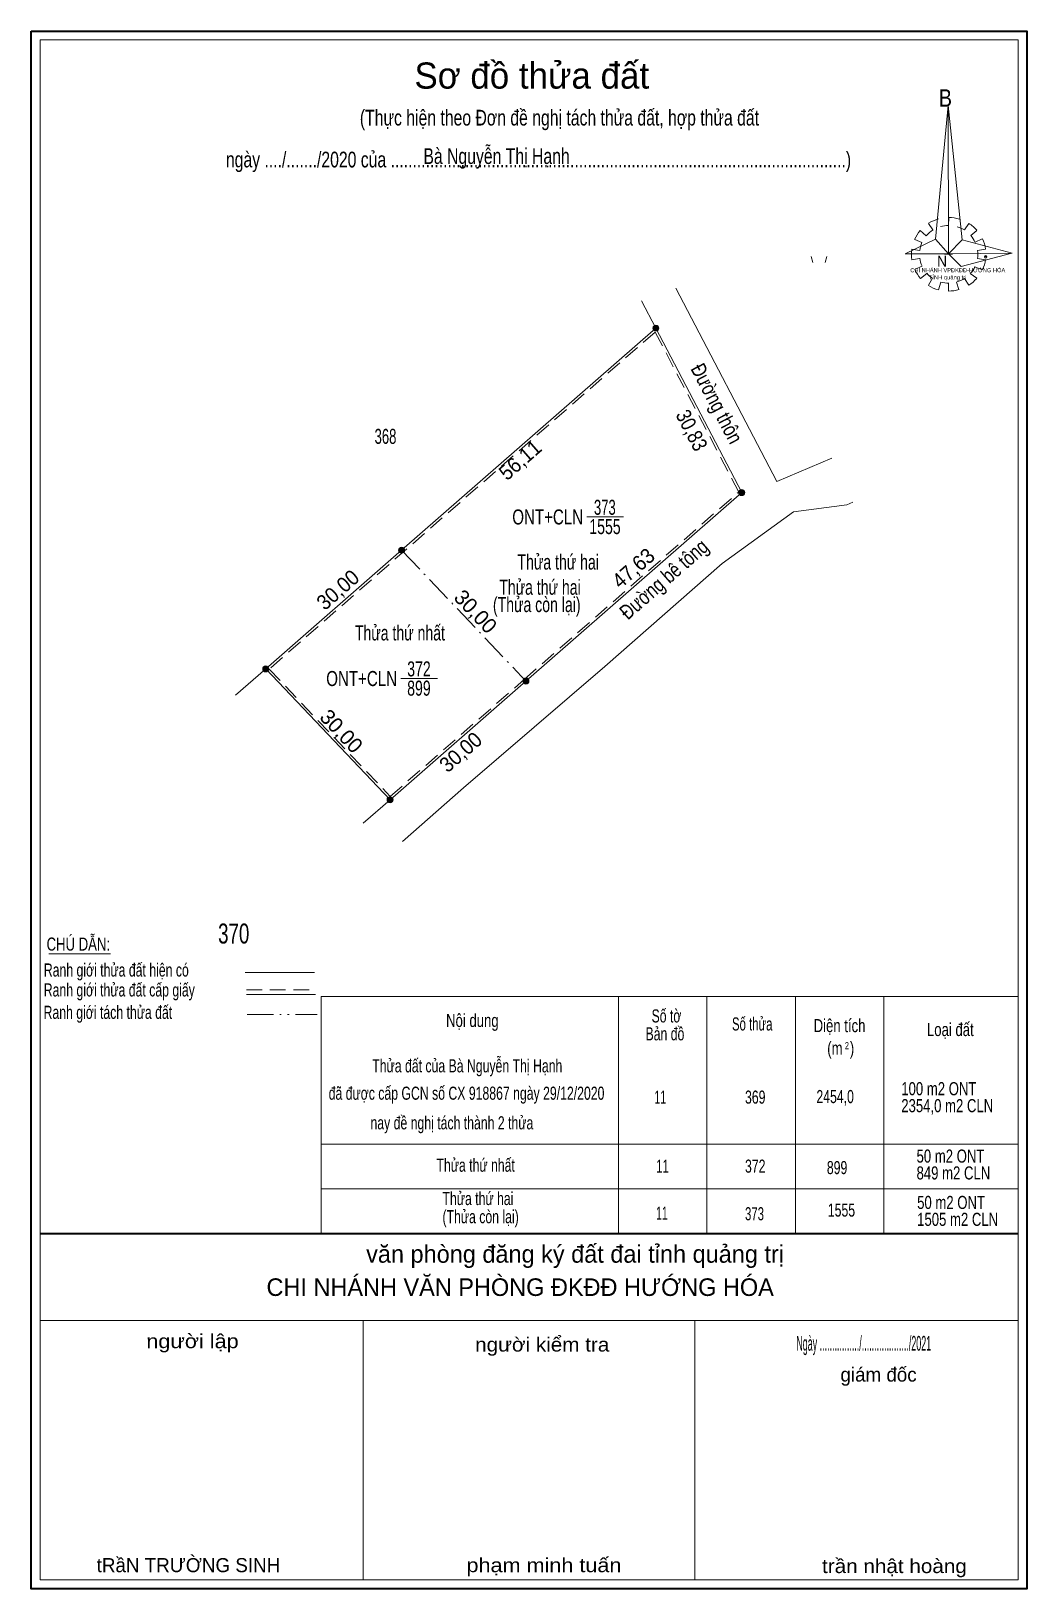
# Model space of a CAD drawing. Header units: metres. Extents: x 548785 to 548951, y 1842185 to 1842443.
import ezdxf
from ezdxf.enums import TextEntityAlignment as Align

# ---------------------------------------------------------------- set-up
doc = ezdxf.new("R2010")
doc.units = ezdxf.units.M
doc.header["$LTSCALE"] = 0.87
doc.header["$PDMODE"] = 32
doc.header["$PDSIZE"] = 0.435
for name, pattern in [('DASH_DOUBLE_DOT', [9.2, 5, -1.2, 0.3, -1.2, 0.3, -1.2]), ('DOT_DASHED', [7.7, 5, -1.2, 0.3, -1.2]), ('MEDIUM_DASHED', [4.5, 3, -1.5])]:
    doc.linetypes.add(name, pattern=pattern)
for name, color, linetype, lineweight in [('1', 7, 'Continuous', 13), ('10', 7, 'Continuous', 13), ('13', 7, 'Continuous', 13), ('2', 7, 'Continuous', 13)]:
    doc.layers.add(name, color=color, linetype=linetype, lineweight=lineweight)
doc.layers.add('4', color=7, linetype='Continuous')

msp = doc.modelspace()

# ---------------------------------------------------------------- hatches: boundary and pattern name
at = {"layer": '10'}
for points in [[(548889.67, 1842394.14, 1), (548888.67, 1842394.14, 1)], [(548889.67, 1842394.14, 1), (548888.67, 1842394.14, 1)], [(548889.67, 1842394.14, 1), (548888.67, 1842394.14, 1)], [(548903.95, 1842366.82, 1), (548902.95, 1842366.82, 1)], [(548847.4, 1842357.24, 1), (548846.4, 1842357.24, 1)], [(548824.8, 1842337.51, 1), (548823.8, 1842337.51, 1)], [(548824.8, 1842337.51, 1), (548823.8, 1842337.51, 1)], [(548824.8, 1842337.51, 1), (548823.8, 1842337.51, 1)], [(548868.07, 1842335.5, 1), (548867.07, 1842335.5, 1)], [(548845.47, 1842315.77, 1), (548844.47, 1842315.77, 1)], [(548845.47, 1842315.77, 1), (548844.47, 1842315.77, 1)], [(548845.47, 1842315.77, 1), (548844.47, 1842315.77, 1)]]:
    msp.add_hatch(color=256, dxfattribs=at).paths.add_polyline_path(points)

# ---------------------------------------------------------------- linework, layer by layer
at = {"layer": '1'}
for p, q in [((548886.79, 1842398.69), (548889.17, 1842394.14)), ((548892.46, 1842400.81), (548909.26, 1842368.66)), ((548909.26, 1842368.66), (548918.43, 1842372.52)), ((548819.3, 1842333.15), (548824.3, 1842337.51)), ((548840.49, 1842311.86), (548844.97, 1842315.77)), ((548847.04, 1842308.86), (548857.17, 1842317.74))]:
    msp.add_line(p, q, dxfattribs=at)
at = {"layer": '1', "linetype": 'MEDIUM_DASHED'}
msp.add_lwpolyline([(548902.95, 1842366.91), (548889.05, 1842393.5), (548824.88, 1842337.48), (548845, 1842316.32), (548867.31, 1842335.8)], close=True, dxfattribs=at)
at = {"layer": '1'}
for points in [[(548912.04, 1842363.61), (548920.92, 1842364.78), (548921.93, 1842365.23)], [(548857.17, 1842317.74), (548880.69, 1842337.92), (548900.21, 1842355.03), (548912.04, 1842363.61)]]:
    msp.add_lwpolyline(points, dxfattribs=at)
at = {"layer": '10', "linetype": 'DOT_DASHED'}
msp.add_line((548846.9, 1842357.24), (548867.57, 1842335.5), dxfattribs=at)
at = {"layer": '10'}
msp.add_lwpolyline([(548903.45, 1842366.82), (548889.17, 1842394.14), (548846.9, 1842357.24), (548824.3, 1842337.51), (548844.97, 1842315.77), (548867.57, 1842335.5)], close=True, dxfattribs=at)
for centre in [(548889.17, 1842394.14), (548889.17, 1842394.14), (548889.17, 1842394.14), (548903.45, 1842366.82), (548846.9, 1842357.24), (548824.3, 1842337.51), (548824.3, 1842337.51), (548824.3, 1842337.51), (548867.57, 1842335.5), (548844.97, 1842315.77), (548844.97, 1842315.77), (548844.97, 1842315.77)]:
    msp.add_circle(centre, 0.5, dxfattribs=at)
at = {"layer": '13'}
for p, q in [((548877.7, 1842362.77), (548883.79, 1842362.77)), ((548846.77, 1842335.92), (548852.86, 1842335.92))]:
    msp.add_line(p, q, dxfattribs=at)
at = {"layer": '2'}
for p, q in [((548935.22, 1842410.45), (548934.49, 1842411.53)), ((548937.83, 1842411.2), (548937.87, 1842412.53)), ((548940.47, 1842410.45), (548941.2, 1842411.53)), ((548933.09, 1842410.36), (548934.09, 1842409.49)), ((548942.52, 1842410.36), (548941.52, 1842409.53)), ((548942.24, 1842408.41), (548943.44, 1842408.99)), ((548931.69, 1842407.25), (548933.01, 1842407.04)), ((548933.41, 1842408.37), (548932.21, 1842408.87)), ((548937.18, 1842406.46), (548938.47, 1842406.46)), ((548944, 1842407.25), (548942.64, 1842407.04)), ((548915.01, 1842406.03), (548915.25, 1842405.06)), ((548917.58, 1842406.03), (548917.34, 1842405.03)), ((548933.01, 1842405.71), (548931.69, 1842405.5)), ((548932.21, 1842403.88), (548933.41, 1842404.46)), ((548943.48, 1842403.84), (548942.16, 1842404.34)), ((548942.64, 1842405.71), (548944, 1842405.5)), ((548934.21, 1842403.22), (548933.17, 1842402.39)), ((548934.49, 1842401.26), (548935.18, 1842402.43)), ((548936.54, 1842401.8), (548936.14, 1842400.52)), ((548937.83, 1842400.31), (548937.83, 1842401.6)), ((548939.15, 1842401.8), (548939.55, 1842400.56)), ((548941.2, 1842401.26), (548940.47, 1842402.39)), ((548941.44, 1842403.22), (548942.52, 1842402.43)), ((548788.26, 1842290.2), (548798.48, 1842290.2)), ((548820.89, 1842287.07), (548832.43, 1842287.07)), ((548821.08, 1842283.4), (548832.59, 1842283.4)), ((548833.54, 1842283.09), (548949.38, 1842283.09)), ((548833.54, 1842283.09), (548833.54, 1842243.73)), ((548882.94, 1842283.09), (548882.94, 1842243.73)), ((548897.66, 1842283.09), (548897.66, 1842243.73)), ((548912.37, 1842283.09), (548912.37, 1842243.73)), ((548927.09, 1842283.09), (548927.09, 1842243.73)), ((548833.54, 1842258.55), (548949.38, 1842258.55)), ((548833.54, 1842251.14), (548949.38, 1842251.14)), ((548833.54, 1842243.73), (548949.38, 1842243.73)), ((548785.3, 1842242.32), (548785.3, 1842184.66)), ((548786.78, 1842229.24), (548949.38, 1842229.24)), ((548840.48, 1842229.24), (548840.48, 1842186.13)), ((548895.66, 1842229.24), (548895.66, 1842186.13))]:
    msp.add_line(p, q, dxfattribs=at)
at = {"layer": '2', "linetype": 'MEDIUM_DASHED'}
msp.add_line((548821.08, 1842284.17), (548832.68, 1842284.17), dxfattribs=at)
at = {"layer": '2', "linetype": 'DASH_DOUBLE_DOT'}
msp.add_line((548821.24, 1842280.1), (548832.83, 1842280.1), dxfattribs=at)
at = {"layer": '2', "lineweight": 35}
msp.add_line((548786.78, 1842243.73), (548949.38, 1842243.73), dxfattribs=at)
msp.add_lwpolyline([(548785.31, 1842443.49), (548950.85, 1842443.49), (548950.85, 1842184.68), (548785.31, 1842184.68)], close=True, dxfattribs=at)
at = {"layer": '2'}
for points in [[(548786.78, 1842442.03), (548949.38, 1842442.03), (548949.38, 1842186.14), (548786.78, 1842186.14)], [(548937.74, 1842431.14), (548937.83, 1842406.5), (548935.66, 1842408.95)], [(548937.74, 1842431.14), (548937.83, 1842406.5), (548940.11, 1842408.79)], [(548930.6, 1842406.5), (548935.66, 1842408.95), (548937.83, 1842406.5)], [(548948.42, 1842406.58), (548937.83, 1842406.5), (548940.11, 1842408.79)], [(548948.34, 1842406.62), (548939.91, 1842404.38), (548937.83, 1842406.5)]]:
    msp.add_lwpolyline(points, close=True, dxfattribs=at)
for centre, major_axis, start_param, end_param in [((548937.8456, 1842406.4139), (6.1892, 0), 1.84955988, 2.13900916), ((548937.8456, 1842406.4139), (6.1892, 0), 1.27924208, 1.56332225), ((548937.8456, 1842406.4139), (6.1892, 0), 0.71056237, 0.99687234), ((548937.8456, 1842406.4139), (6.1892, 0), 2.43958176, 2.72400246), ((548937.8456, 1842406.4139), (4.8506, 0), 2.13373541, 2.44496261), ((548937.8456, 1842406.4139), (4.8506, 0), 1.56985589, 1.85611068), ((548937.8456, 1842406.4139), (4.8506, 0), 1.00270906, 1.2755622), ((548937.8456, 1842406.4139), (4.8506, 0), 0.42678376, 0.70646463), ((548937.8456, 1842406.4139), (6.1892, 0), 0.1390515, 0.43393316), ((548937.8456, 1842406.4139), (6.1892, 0), 3.00667928, 3.29139349), ((548937.8456, 1842406.4139), (4.8506, 0), 2.72368549, 3.01515824), ((548937.8456, 1842406.4139), (4.8506, 0), 6.13558388, 6.41618463), ((548937.8456, 1842406.4139), (6.1892, 0), 3.56988637, 3.85691866), ((548937.8456, 1842406.4139), (4.8506, 0), 3.28229955, 3.56105054), ((548937.8456, 1842406.4139), (4.8506, 0), 5.56137327, 5.83951437), ((548937.8456, 1842406.4139), (6.1892, 0), 5.85230288, 6.13839648), ((548937.8456, 1842406.4139), (4.8506, 0), 3.86077574, 4.13258255), ((548937.8103, 1842406.3774), (6.1892, 0), 4.1470906, 4.43659307), ((548937.8456, 1842406.4139), (4.8506, 0), 4.43854677, 4.71314001), ((548937.8456, 1842406.4139), (4.8506, 0), 4.99087134, 5.28933161), ((548937.8456, 1842406.4139), (6.1892, 0), 5.28561416, 5.56798705), ((548937.8456, 1842406.4139), (6.1892, 0), 4.71301008, 4.99761054)]:
    msp.add_ellipse(centre, major_axis=major_axis, ratio=0.987372, start_param=start_param, end_param=end_param, dxfattribs=at)
msp.add_point((548944, 1842406), dxfattribs=at)

# ---------------------------------------------------------------- texts
at = {"layer": '10'}
for s, rotation, width, p in [('Đường thôn', 297.588, 0.8, (548898.2028, 1842381.0389)), ('30,83', 297.596, 0.85, (548894.0287, 1842376.594)), ('56,11', 41.12, 0.95, (548867.418, 1842371.3048)), ('47,63', 41.119, 0.95, (548886.248, 1842353.3196)), ('Đường bê tông', 41.119, 0.8, (548891.328, 1842351.4921)), ('30,00', 41.119, 0.95, (548837.118, 1842349.7245)), ('30,00', 41.119, 0.95, (548857.538, 1842322.7545))]:
    msp.add_text(s, height=2.5, rotation=rotation, dxfattribs=dict(at, width=width)).set_placement(p, align=Align.CENTER)
for p in [(548858.2921, 1842346.1913), (548835.9773, 1842326.3163)]:
    msp.add_text('30,00', height=2.5, rotation=313.555, dxfattribs=at).set_placement(p, align=Align.CENTER)
at = {"layer": '13'}
for s, height, width, p in [('368', 2.5, 0.65, (548844.215, 1842374.91)), ('373', 2.5, 0.65, (548880.685, 1842363.12)), ('372', 2.5, 0.7, (548849.78, 1842336.27)), ('370', 3.323, 0.7, (548818.98, 1842291.89))]:
    msp.add_text(s, height=height, dxfattribs=dict(at, width=width)).set_placement(p, align=Align.CENTER)
at = {"layer": '2'}
msp.add_text('Sơ đồ thửa đất', height=4.344, dxfattribs=at).set_placement((548868.54, 1842433.94), align=Align.CENTER)
for s, height, width, p in [('B', 2.892, 0.85, (548936.21, 1842430.94)), ('N', 1.808, 0.95, (548935.92, 1842404.35)), ('TỈNH quảng trị', 0.6844, 1.05, (548934.55, 1842402.25)), ('CHÚ DẪN:', 2.176, 0.75, (548787.87, 1842290.71)), ('Ranh giới thửa đất hiện có', 2.176, 0.7, (548787.41, 1842286.4)), ('Ranh giới thửa đất cấp giấy', 2.176, 0.7, (548787.4, 1842283.09)), ('Ranh giới tách thửa đất', 2.176, 0.7, (548787.37, 1842279.37)), ('Nội dung', 2.176, 0.75, (548854.29, 1842278.02)), ('Số tờ', 2.176, 0.7, (548888.45, 1842278.77)), ('Số thửa', 2.176, 0.65, (548901.82, 1842277.44)), ('Diện tích', 2.176, 0.75, (548915.4, 1842277.16)), ('Bản đồ', 2.176, 0.7, (548887.45, 1842275.8)), ('Loại đất', 2.176, 0.75, (548934.24, 1842276.51)), ('(m  )', 2.176, 0.75, (548917.66, 1842273.42)), ('2', 1.204, 0.7, (548920.59, 1842274.32)), ('Thửa đất của Bà Nguyễn Thị Hạnh', 2.176, 0.7, (548842.02, 1842270.48)), ('đã được cấp GCN số CX 918867 ngày 29/12/2020', 2.176, 0.7, (548834.77, 1842265.93)), ('11', 2.176, 0.6, (548888.93, 1842265.28)), ('369', 2.176, 0.7, (548903.99, 1842265.28)), ('2454,0', 2.176, 0.7, (548915.86, 1842265.37)), ('100 m2 ONT', 2.176, 0.75, (548929.97, 1842266.68)), ('2354,0 m2 CLN', 2.176, 0.75, (548929.97, 1842263.86)), ('nay đề nghị tách thành 2 thửa', 2.176, 0.7, (548841.72, 1842261.01)), ('Thửa thứ nhất', 2.176, 0.7, (548852.69, 1842253.97)), ('50 m2 ONT', 2.176, 0.75, (548932.51, 1842255.48)), ('11', 2.176, 0.65, (548889.21, 1842253.79)), ('372', 2.176, 0.7, (548903.99, 1842253.81)), ('899', 2.176, 0.7, (548917.6, 1842253.57)), ('849 m2 CLN', 2.176, 0.75, (548932.51, 1842252.68)), ('Thửa thứ hai', 2.176, 0.7, (548853.69, 1842248.43)), ('1555', 2.176, 0.7, (548917.76, 1842246.51)), ('50 m2 ONT', 2.176, 0.75, (548932.61, 1842247.78)), ('(Thửa còn lại)', 2.176, 0.7, (548853.69, 1842245.41)), ('11', 2.176, 0.6, (548889.2, 1842246)), ('373', 2.176, 0.65, (548903.99, 1842245.9)), ('1505 m2 CLN', 2.176, 0.75, (548932.61, 1842244.97))]:
    msp.add_text(s, height=height, dxfattribs=dict(at, width=width)).set_placement(p)
for s, height, width, p in [('(Thực hiện theo Đơn đề nghị tách thửa đất, hợp thửa đất', 2.612, 0.75, (548873.135, 1842427.81)), ('Bà Nguyễn Thị Hạnh', 2.612, 0.75, (548862.68, 1842421.42)), ('ngày ..../......./2020 của ........................................................................................................)', 2.612, 0.75, (548869.655, 1842420.85)), ('Ngày ................/.................../2021', 2.464, 0.45, (548923.73, 1842224.23))]:
    msp.add_text(s, height=height, dxfattribs=dict(at, width=width)).set_placement(p, align=Align.CENTER)
msp.add_text('CHI NHÁNH VPĐKĐĐ-HƯỚNG HÓA', height=0.6841, dxfattribs=at).set_placement((548931.47, 1842403.43))
for s, height, width, p in [('ONT+CLN', 2.5, 0.75, (548877.07, 1842361.52)), ('Thửa thứ hai', 2.5, 0.7, (548879.7, 1842354.03)), ('Thửa thứ hai', 2.5, 0.7, (548876.67, 1842349.84)), ('(Thửa còn lại)', 2.5, 0.7, (548876.65, 1842346.96)), ('Thửa thứ nhất', 2.5, 0.7, (548854.1, 1842342.25)), ('ONT+CLN', 2.5, 0.75, (548846.14, 1842334.67)), ('người lập', 2.336, 1.15, (548819.8, 1842224.65)), ('người kiểm tra', 2.336, 1.1, (548881.43, 1842224.09)), ('phạm minh tuấn', 2.336, 1.15, (548883.44, 1842187.43)), ('trần nhật hoàng', 2.336, 1.1, (548940.87, 1842187.28))]:
    msp.add_text(s, height=height, dxfattribs=dict(at, width=width)).set_placement(p, align=Align.RIGHT)
for s, height, p in [('văn phòng đăng ký đất đai tỉnh quảng trị', 2.92, (548910.47, 1842238.85)), ('CHI NHÁNH VĂN PHÒNG ĐKĐĐ HƯỚNG HÓA', 2.92, (548908.78, 1842233.33)), ('giám đốc', 2.336, (548932.53, 1842219.1)), ('tRầN TRƯỜNG SINH', 2.336, (548826.71, 1842187.43))]:
    msp.add_text(s, height=height, dxfattribs=at).set_placement(p, align=Align.RIGHT)
at = {"layer": '4', "width": 0.7}
for s, p in [('1555', (548880.71, 1842359.92)), ('899', (548849.775, 1842333.07))]:
    msp.add_text(s, height=2.5, dxfattribs=at).set_placement(p, align=Align.CENTER)

doc.saveas('drawing.dxf')
